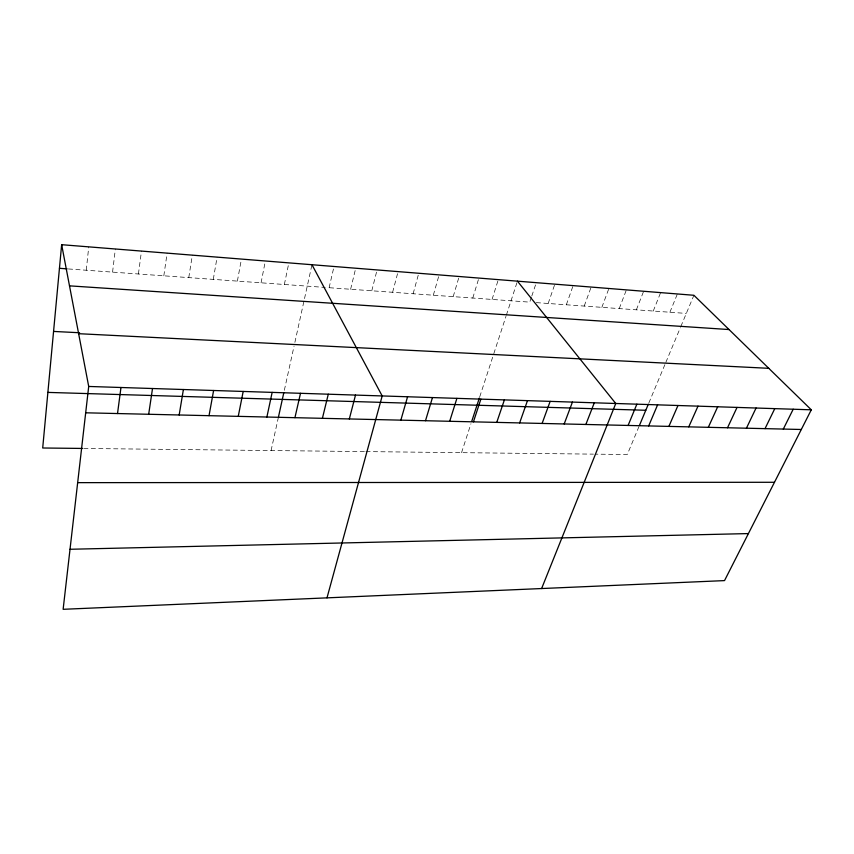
<?xml version="1.0" encoding="UTF-8"?>
<svg xmlns="http://www.w3.org/2000/svg" width="854" height="854" viewBox="0 0 854 854"><rect width="100%" height="100%" fill="white"/><g stroke="black" fill="none" stroke-linecap="round" stroke-linejoin="round"><path stroke-width="0.64" stroke-dasharray="4.27 3.2" d="M86.254 270.238L88.741 246.859M112.568 272.127L115.354 248.994M138.423 273.985L141.476 251.076M163.819 275.821L167.138 253.136M188.766 277.614L192.342 255.154M213.286 279.375L217.108 257.129M237.38 281.115L241.436 259.082M261.068 282.813L265.348 260.993M284.35 284.489L288.855 262.872M271.081 450.538L278.244 417.99M284.339 390.289L294.054 346.137M294.886 342.358L311.966 264.719M329.11 287.713L334.021 266.491M350.62 289.26L355.712 268.22M371.789 290.787L377.073 269.928M392.616 292.281L398.081 271.615M413.122 293.755L418.759 273.269M433.32 295.206L439.116 274.892M453.196 296.637L459.153 276.493M472.774 298.046L478.88 278.073M492.053 299.434L498.309 279.632M461.534 452.663L470.96 423.744M479.745 396.79L492.993 356.171M493.804 353.673L505.974 316.354M506.358 315.158L517.439 281.158M531.38 297.277L529.747 302.145L326.538 287.531M531.786 296.06L536.291 282.663M548.172 303.48L554.844 284.158M566.33 304.782L573.13 285.62M584.221 306.074L591.149 287.061M601.856 307.344L608.902 288.481M619.235 308.593L626.398 289.88M636.369 309.821L643.638 291.257M653.257 311.037L660.633 292.612M669.899 312.233L677.393 293.957M639.005 426.488L627.284 454.509L595.879 454.157M648.826 403.024L664.871 364.679M665.842 362.363L680.371 327.637M680.862 326.452L693.907 295.281M83.745 448.457L364.626 451.585M365.896 451.595L593.413 454.136M68.384 268.946L325.257 287.435M536.323 302.626L686.317 313.418"/><path stroke-width="1.28" d="M61.648 244.692L88.709 386.456L63.132 609.308L724.523 580.603L811.3 409.813L693.907 295.281L61.648 244.692L42.7 447.998L82.475 448.435M117.521 413.549L120.969 387.492M148.681 414.275L152.514 388.517M179.169 414.98L183.397 389.509M209.027 415.684L213.607 390.491M238.255 416.357L243.187 391.452M266.886 417.03L272.148 392.381M278.511 416.773L283.763 392.893M294.929 417.681L300.512 393.299M322.406 418.321L328.288 394.196M349.329 418.951L355.51 395.082M326.997 597.853L382.186 395.946L311.966 264.719M400.857 420.147L407.571 396.758M425.505 420.723L432.466 397.569M449.695 421.289L456.901 398.359M471.75 421.31L479.361 397.996M473.436 421.844L480.866 399.128M496.75 422.388L504.394 399.896M519.638 422.922L527.484 400.643M542.109 423.445L550.157 401.369M564.184 423.958L572.426 402.095M585.865 424.459L594.288 402.8M541.617 588.545L615.766 403.494L517.439 281.158M628.096 425.452L636.86 404.177M639.518 425.26L648.314 404.23M648.666 425.932L657.601 404.849M668.885 426.402L677.969 405.501M688.762 426.861L697.996 406.152M708.308 427.32L717.68 406.792M727.523 427.769L737.034 407.411M746.428 428.206L756.068 408.031M765.024 428.644L774.781 408.639M783.31 429.071L793.195 409.226M70.017 549.271L748.414 533.579M77.671 482.649L774.482 482.286M85.678 412.802L801.308 429.487M47.877 392.402L645.795 410.272M88.709 386.456L811.3 409.813M53.567 331.427L79.571 332.75M78.632 333.69L768.771 368.32M69.505 285.855L729.038 329.548M59.449 268.305L67.103 268.861"/></g></svg>
